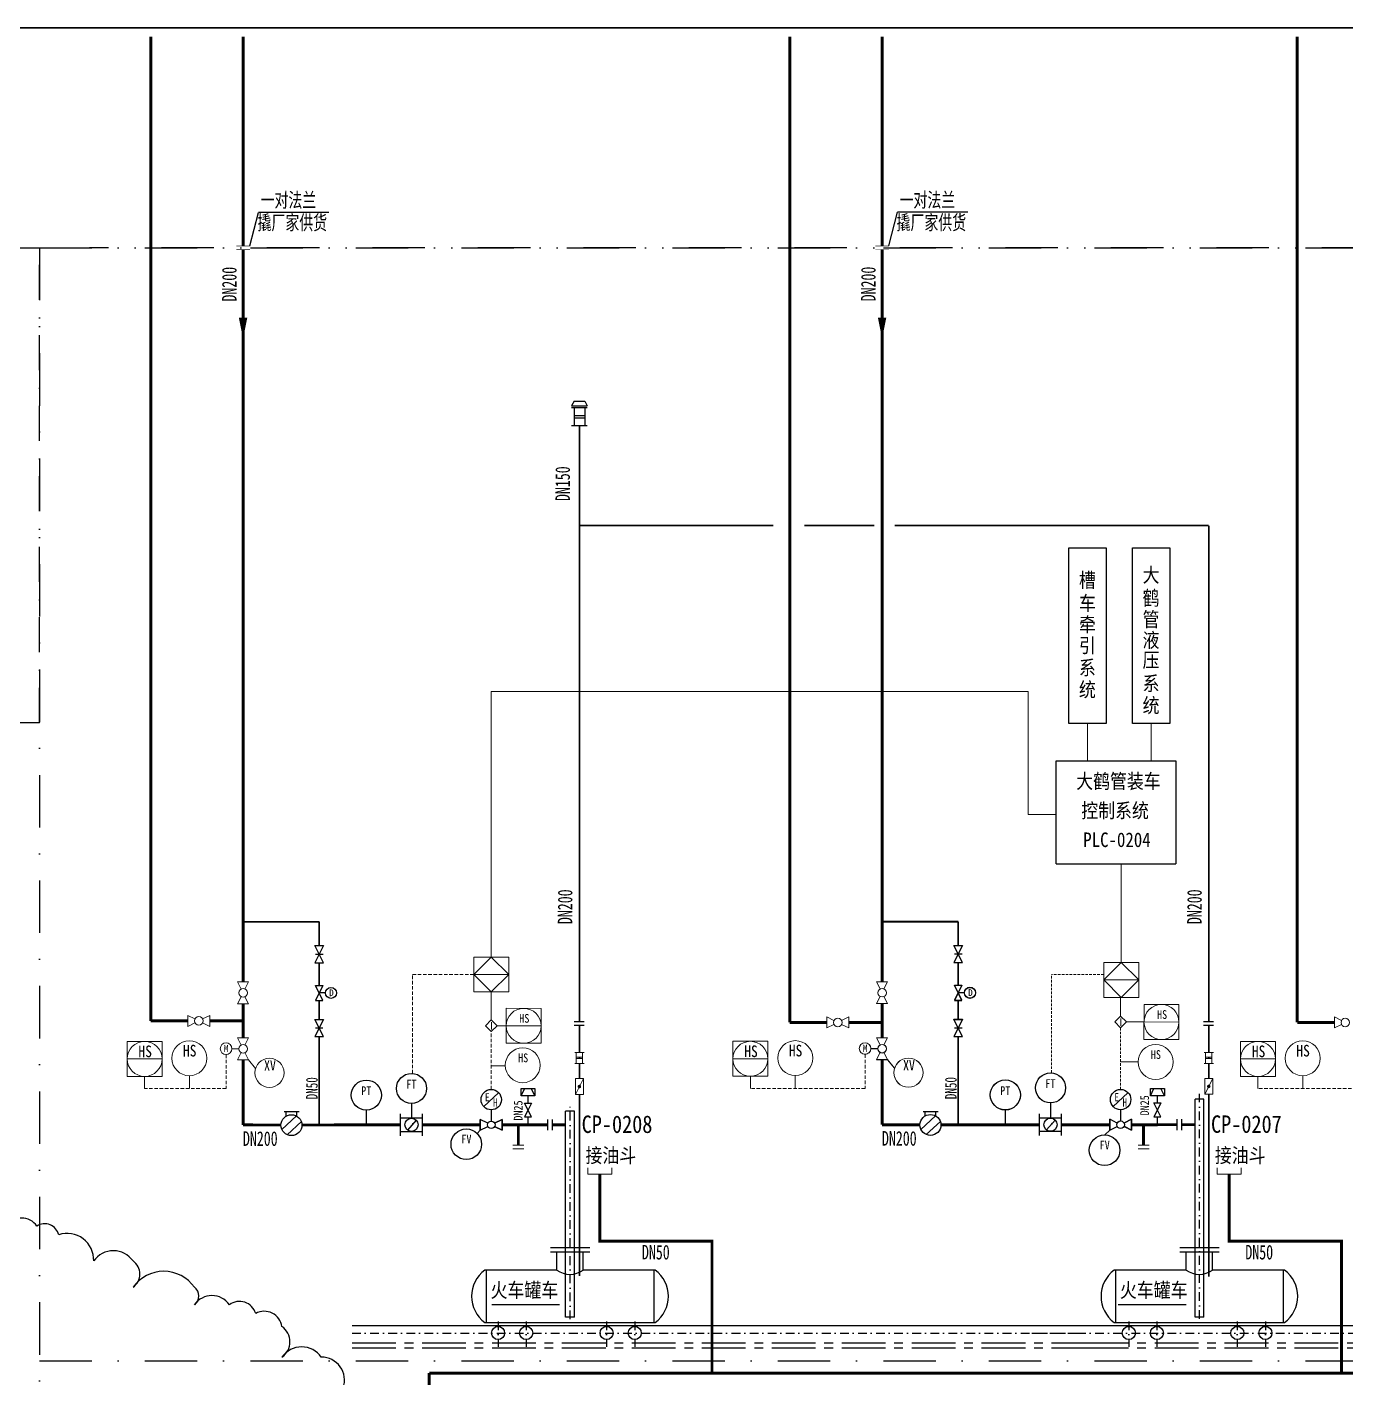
# Model space of a CAD drawing. Header units: millimetres. Extents: x 36820 to 41163, y -3485 to -2358.
# Drawn here: x 37674.6 to 37900.9, y -2998.3 to -2766.5 of the extents above; entities that cross this region are included whole.
import ezdxf
from ezdxf.enums import TextEntityAlignment as Align

# ---------------------------------------------------------------- set-up
doc = ezdxf.new("R2010")
doc.units = ezdxf.units.MM
doc.header["$LTSCALE"] = 6
for name, pattern in [('CENTER', [2, 1.25, -0.25, 0.25, -0.25]), ('CENTER2', [28.575, 19.05, -3.175, 3.175, -3.175]), ('DASHDOT', [1, 0.5, -0.25, 0, -0.25]), ('DASHDOT2', [0.5, 0.25, -0.125, 0, -0.125]), ('HIDDEN', [0.375, 0.25, -0.125])]:
    doc.linetypes.add(name, pattern=pattern)
for name, color, linetype in [('bc', 7, 'Continuous'), ('BDWG', 7, 'Continuous'), ('BZC', 7, 'Continuous'), ('DEVICE', 4, 'Continuous'), ('gd', 7, 'CENTER2'), ('SBC', 6, 'Continuous'), ('阀门', 4, 'Continuous')]:
    doc.layers.add(name, color=color, linetype=linetype)
doc.styles.add('HT', font='simplex.shx', dxfattribs={"width": 0.75})
doc.styles.add('HZ', font='', dxfattribs={"width": 0.8})
doc.styles.add('HZTXT', font='', dxfattribs={"width": 0.8})
doc.styles.add('ST', font='')
doc.styles.get("Standard").update_dxf_attribs({"font": ''})
doc.styles.get('HZ').set_extended_font_data('NSimSun')
doc.styles.get('HZTXT').set_extended_font_data('NSimSun')
doc.styles.get('ST').set_extended_font_data('SimSun')
doc.styles.get('Standard').set_extended_font_data('NSimSun')
doc.linetypes.add('FENCELINE1', pattern='A,6.35,-2.54,[133,ltypeshp.shx,S=2.54,R=0,X=-2.54,Y=0],-2.54,25.4', length=36.83)

# ---------------------------------------------------------------- blocks, each defined once
blk = doc.blocks.new('16')
at = {"color": 2}
for p, q in [((-3, -1.5), (3, 1.5)), ((-3, 1.5), (-3, -1.5)), ((0, 0), (-3, 1.5)), ((3, 1.5), (3, -1.5)), ((3, -1.5), (0, 0))]:
    blk.add_line(p, q, dxfattribs=at)

msp = doc.modelspace()

# ---------------------------------------------------------------- hatches: boundary and pattern name
at = {"lineweight": 13}
for points in [[(37769.328, -2943.392), (37769.448, -2943.392), (37769.448, -2943.632), (37769.328, -2943.632)], [(37877.305, -2943.377), (37877.425, -2943.377), (37877.425, -2943.617), (37877.305, -2943.617)]]:
    msp.add_hatch(color=256, dxfattribs=at).paths.add_polyline_path(points)

# ---------------------------------------------------------------- linework, layer by layer
at = {"color": 0}
for p, q in [((37712.855, -2804.131), (37714.316, -2798.359)), ((37726.374, -2798.359), (37714.316, -2798.359)), ((37822.485, -2804.116), (37823.946, -2798.344)), ((37836.005, -2798.344), (37823.946, -2798.344)), ((37752.391, -2954.05), (37752.391, -2955.925)), ((37752.391, -2955.925), (37752.391, -2954.05)), ((37752.391, -2954.05), (37752.391, -2955.925)), ((37753.687, -2954.697), (37752.391, -2954.05)), ((37754.845, -2954.697), (37756.141, -2954.05)), ((37754.919, -2954.661), (37756.141, -2954.05)), ((37756.141, -2954.05), (37754.919, -2954.661)), ((37756.141, -2954.05), (37756.141, -2955.925)), ((37756.141, -2955.925), (37756.141, -2954.05)), ((37756.141, -2954.05), (37756.141, -2955.925)), ((37860.368, -2954.035), (37860.368, -2955.91)), ((37860.368, -2955.91), (37860.368, -2954.035)), ((37860.368, -2954.035), (37860.368, -2955.91)), ((37861.664, -2954.683), (37860.368, -2954.035)), ((37752.391, -2955.925), (37753.687, -2955.277)), ((37756.141, -2955.925), (37754.845, -2955.277)), ((37756.141, -2955.925), (37754.919, -2955.314)), ((37754.919, -2955.314), (37756.141, -2955.925)), ((37860.368, -2955.91), (37861.664, -2955.262))]:
    msp.add_line(p, q, dxfattribs=at)
at = {"linetype": 'DASHDOT', "ltscale": 3}
for p, q in [((37676.739, -2804.444), (37990.497, -2804.444)), ((37676.739, -2804.444), (37676.739, -3047.995)), ((37996.28, -2804.444), (37685.363, -2804.444)), ((37676.739, -2995.483), (38540.176, -2995.483))]:
    msp.add_line(p, q, dxfattribs=at)
for p, q in [((37768.512, -2830.751), (37768.038, -2831.588)), ((37768.512, -2830.751), (37770.312, -2830.751)), ((37770.312, -2830.751), (37770.738, -2831.588)), ((37768.512, -2833.234), (37770.312, -2833.234)), ((37768.512, -2833.634), (37770.312, -2833.634)), ((37770.182, -2937.331), (37768.511, -2937.331)), ((37770.182, -2937.331), (37768.511, -2937.331)), ((37770.182, -2937.931), (37768.511, -2937.931)), ((37770.182, -2937.931), (37768.511, -2937.931)), ((37878.159, -2937.316), (37876.488, -2937.316)), ((37878.159, -2937.316), (37876.488, -2937.316)), ((37878.159, -2937.916), (37876.488, -2937.916)), ((37878.159, -2937.916), (37876.488, -2937.916)), ((37759.373, -2948.767), (37761.769, -2948.767)), ((37759.373, -2950.02), (37759.373, -2948.767)), ((37759.402, -2950.02), (37759.966, -2948.787)), ((37761.769, -2950.02), (37761.165, -2948.787)), ((37761.769, -2948.767), (37761.769, -2950.02)), ((37867.35, -2948.753), (37869.746, -2948.753)), ((37867.35, -2950.006), (37867.35, -2948.753)), ((37867.379, -2950.006), (37867.943, -2948.773)), ((37869.746, -2950.006), (37869.142, -2948.773)), ((37869.746, -2948.753), (37869.746, -2950.006)), ((37761.769, -2950.02), (37759.373, -2950.02)), ((37760.571, -2951.243), (37760.571, -2950.02)), ((37869.746, -2950.006), (37867.35, -2950.006)), ((37868.548, -2951.228), (37868.548, -2950.006)), ((37875.004, -2987.976), (37875.004, -2950.603)), ((37876.504, -2950.603), (37875.004, -2950.603)), ((37876.504, -2987.976), (37876.504, -2950.603)), ((37760.571, -2954.983), (37760.571, -2953.643)), ((37767.027, -2987.976), (37767.027, -2952.63)), ((37768.527, -2952.63), (37767.027, -2952.63)), ((37768.527, -2987.976), (37768.527, -2952.63)), ((37868.548, -2954.969), (37868.548, -2953.628)), ((37765.527, -2979.926), (37765.527, -2976.842)), ((37770.027, -2979.926), (37770.027, -2976.842)), ((37873.504, -2979.926), (37873.504, -2976.842)), ((37878.004, -2979.926), (37878.004, -2976.842)), ((37768.527, -2987.976), (37767.027, -2987.976)), ((37876.504, -2987.976), (37875.004, -2987.976))]:
    msp.add_line(p, q)
at = {"color": 7}
for p, q in [((37768.038, -2831.588), (37770.738, -2831.588)), ((37768.038, -2831.859), (37770.738, -2831.859)), ((37768.512, -2831.859), (37768.512, -2835.009)), ((37770.312, -2831.859), (37770.312, -2835.009)), ((37770.738, -2835.009), (37768.038, -2835.009)), ((37740.584, -2951.328), (37740.584, -2953.865)), ((37850.215, -2951.226), (37850.215, -2953.85)), ((37732.833, -2952.462), (37732.833, -2955)), ((37754.266, -2952.417), (37754.266, -2954.339)), ((37763.926, -2954.05), (37763.926, -2955.925)), ((37764.689, -2954.05), (37764.689, -2955.925)), ((37842.463, -2952.429), (37842.463, -2954.966)), ((37842.463, -2952.448), (37842.463, -2954.985)), ((37862.243, -2952.403), (37862.243, -2954.325)), ((37862.822, -2954.683), (37864.118, -2954.035)), ((37862.896, -2954.646), (37864.118, -2954.035)), ((37864.118, -2954.035), (37862.896, -2954.646)), ((37864.118, -2954.035), (37864.118, -2955.91)), ((37864.118, -2955.91), (37864.118, -2954.035)), ((37864.118, -2954.035), (37864.118, -2955.91)), ((37871.903, -2954.035), (37871.903, -2955.91)), ((37872.666, -2954.035), (37872.666, -2955.91)), ((37864.118, -2955.91), (37862.822, -2955.262)), ((37864.118, -2955.91), (37862.896, -2955.299)), ((37862.896, -2955.299), (37864.118, -2955.91))]:
    msp.add_line(p, q, dxfattribs=at)
at = {"lineweight": 13}
for p, q in [((37751.266, -2929.184), (37754.266, -2926.184)), ((37754.266, -2926.184), (37757.266, -2929.184)), ((37859.342, -2930.111), (37862.342, -2927.111)), ((37862.342, -2927.111), (37865.342, -2930.111)), ((37757.266, -2929.184), (37751.266, -2929.184)), ((37754.266, -2932.184), (37751.266, -2929.184)), ((37757.266, -2929.184), (37754.266, -2932.184)), ((37865.342, -2930.111), (37859.342, -2930.111)), ((37862.342, -2933.111), (37859.342, -2930.111)), ((37865.342, -2930.111), (37862.342, -2933.111)), ((37755.275, -2937.982), (37756.841, -2937.988)), ((37756.841, -2937.988), (37762.841, -2937.998)), ((37863.252, -2937.328), (37866.252, -2937.334)), ((37866.252, -2937.334), (37872.252, -2937.344)), ((37697.785, -2943.671), (37691.785, -2943.671)), ((37754.263, -2944.834), (37756.678, -2944.839)), ((37769.928, -2943.392), (37768.848, -2943.392)), ((37769.928, -2943.632), (37768.848, -2943.632)), ((37769.328, -2943.632), (37769.328, -2943.392)), ((37769.448, -2943.632), (37769.448, -2943.392)), ((37801.724, -2943.656), (37795.724, -2943.656)), ((37862.24, -2944.18), (37865.24, -2944.185)), ((37877.905, -2943.377), (37876.825, -2943.377)), ((37877.905, -2943.617), (37876.825, -2943.617)), ((37877.305, -2943.617), (37877.305, -2943.377)), ((37877.425, -2943.617), (37877.425, -2943.377)), ((37888.799, -2943.671), (37882.799, -2943.671)), ((37694.785, -2948.752), (37694.785, -2946.671)), ((37702.479, -2948.752), (37702.479, -2946.554)), ((37798.724, -2948.737), (37798.724, -2946.656)), ((37806.418, -2948.737), (37806.418, -2946.539)), ((37885.799, -2948.752), (37885.799, -2946.671)), ((37893.493, -2948.753), (37893.493, -2946.554))]:
    msp.add_line(p, q, dxfattribs=at)
at = {"color": 7, "lineweight": 13}
for p, q in [((37711.362, -2931.694), (37710.751, -2930.471)), ((37710.751, -2930.471), (37711.362, -2931.694)), ((37711.362, -2931.694), (37710.751, -2930.471)), ((37710.751, -2930.471), (37712.626, -2930.471)), ((37712.626, -2930.471), (37710.751, -2930.471)), ((37710.751, -2930.471), (37712.626, -2930.471)), ((37712.626, -2930.471), (37712.015, -2931.694)), ((37712.015, -2931.694), (37712.626, -2930.471)), ((37712.626, -2930.471), (37712.015, -2931.694)), ((37820.992, -2931.66), (37820.381, -2930.438)), ((37820.381, -2930.438), (37820.992, -2931.66)), ((37820.992, -2931.66), (37820.381, -2930.438)), ((37820.381, -2930.438), (37822.256, -2930.438)), ((37822.256, -2930.438), (37820.381, -2930.438)), ((37820.381, -2930.438), (37822.256, -2930.438)), ((37820.381, -2930.457), (37820.992, -2931.679)), ((37820.992, -2931.679), (37820.381, -2930.457)), ((37820.381, -2930.457), (37822.256, -2930.457)), ((37822.256, -2930.457), (37820.381, -2930.457)), ((37820.381, -2930.457), (37822.256, -2930.457)), ((37822.256, -2930.438), (37821.645, -2931.66)), ((37821.645, -2931.66), (37822.256, -2930.438)), ((37822.256, -2930.438), (37821.645, -2931.66)), ((37822.256, -2930.457), (37821.645, -2931.679)), ((37821.645, -2931.679), (37822.256, -2930.457)), ((37822.256, -2930.457), (37821.645, -2931.679)), ((37710.751, -2934.221), (37711.362, -2932.999)), ((37711.362, -2932.999), (37710.751, -2934.221)), ((37711.362, -2932.999), (37710.751, -2934.221)), ((37712.015, -2932.999), (37712.626, -2934.221)), ((37712.626, -2934.221), (37712.015, -2932.999)), ((37712.626, -2934.221), (37712.015, -2932.999)), ((37820.381, -2934.188), (37820.992, -2932.965)), ((37820.992, -2932.965), (37820.381, -2934.188)), ((37820.992, -2932.965), (37820.381, -2934.188)), ((37820.992, -2932.984), (37820.381, -2934.207)), ((37821.645, -2932.965), (37822.256, -2934.188)), ((37822.256, -2934.188), (37821.645, -2932.965)), ((37822.256, -2934.188), (37821.645, -2932.965)), ((37822.256, -2934.207), (37821.645, -2932.984)), ((37710.751, -2934.221), (37712.626, -2934.221)), ((37712.626, -2934.221), (37710.751, -2934.221)), ((37710.751, -2934.221), (37712.626, -2934.221)), ((37820.381, -2934.188), (37822.256, -2934.188)), ((37822.256, -2934.188), (37820.381, -2934.188)), ((37820.381, -2934.188), (37822.256, -2934.188)), ((37702.211, -2936.208), (37703.434, -2936.819)), ((37703.434, -2936.819), (37702.211, -2936.208)), ((37702.211, -2936.208), (37702.211, -2938.083)), ((37702.211, -2938.083), (37702.211, -2936.208)), ((37702.211, -2936.208), (37702.211, -2938.083)), ((37703.434, -2936.819), (37702.211, -2936.208)), ((37703.434, -2937.472), (37702.211, -2938.083)), ((37702.211, -2938.083), (37703.434, -2937.472)), ((37702.211, -2938.083), (37703.434, -2937.472)), ((37704.739, -2936.819), (37705.961, -2936.208)), ((37705.961, -2936.208), (37704.739, -2936.819)), ((37704.739, -2936.819), (37705.961, -2936.208)), ((37705.961, -2938.083), (37704.739, -2937.472)), ((37704.739, -2937.472), (37705.961, -2938.083)), ((37705.961, -2938.083), (37704.739, -2937.472)), ((37705.961, -2936.208), (37705.961, -2938.083)), ((37705.961, -2938.083), (37705.961, -2936.208)), ((37705.961, -2936.208), (37705.961, -2938.083)), ((37811.842, -2936.475), (37813.064, -2937.086)), ((37813.064, -2937.086), (37811.842, -2936.475)), ((37811.842, -2936.475), (37811.842, -2938.35)), ((37811.842, -2938.35), (37811.842, -2936.475)), ((37811.842, -2936.475), (37811.842, -2938.35)), ((37813.064, -2937.086), (37811.842, -2936.475)), ((37813.064, -2937.739), (37811.842, -2938.35)), ((37811.842, -2938.35), (37813.064, -2937.739)), ((37811.842, -2938.35), (37813.064, -2937.739)), ((37814.369, -2937.086), (37815.592, -2936.475)), ((37815.592, -2936.475), (37814.369, -2937.086)), ((37814.369, -2937.086), (37815.592, -2936.475)), ((37815.592, -2938.35), (37814.369, -2937.739)), ((37814.369, -2937.739), (37815.592, -2938.35)), ((37815.592, -2938.35), (37814.369, -2937.739)), ((37815.592, -2936.475), (37815.592, -2938.35)), ((37815.592, -2938.35), (37815.592, -2936.475)), ((37815.592, -2936.475), (37815.592, -2938.35)), ((37898.917, -2936.475), (37900.139, -2937.086)), ((37900.139, -2937.086), (37898.917, -2936.475)), ((37898.917, -2936.475), (37898.917, -2938.35)), ((37898.917, -2938.35), (37898.917, -2936.475)), ((37898.917, -2936.475), (37898.917, -2938.35)), ((37900.139, -2937.086), (37898.917, -2936.475)), ((37900.139, -2937.739), (37898.917, -2938.35)), ((37898.917, -2938.35), (37900.139, -2937.739)), ((37898.917, -2938.35), (37900.139, -2937.739)), ((37711.362, -2941.292), (37710.751, -2940.07)), ((37710.751, -2940.07), (37711.362, -2941.292)), ((37711.362, -2941.292), (37710.751, -2940.07)), ((37710.751, -2940.07), (37712.626, -2940.07)), ((37712.626, -2940.07), (37710.751, -2940.07)), ((37710.751, -2940.07), (37712.626, -2940.07)), ((37712.626, -2940.07), (37712.015, -2941.292)), ((37712.015, -2941.292), (37712.626, -2940.07)), ((37712.626, -2940.07), (37712.015, -2941.292)), ((37820.992, -2941.259), (37820.381, -2940.037)), ((37820.381, -2940.037), (37820.992, -2941.259)), ((37820.992, -2941.259), (37820.381, -2940.037)), ((37820.381, -2940.037), (37822.256, -2940.037)), ((37822.256, -2940.037), (37820.381, -2940.037)), ((37820.381, -2940.037), (37822.256, -2940.037)), ((37820.992, -2941.278), (37820.381, -2940.055)), ((37820.381, -2940.055), (37820.992, -2941.278)), ((37820.992, -2941.278), (37820.381, -2940.055)), ((37820.381, -2940.055), (37822.256, -2940.055)), ((37822.256, -2940.055), (37820.381, -2940.055)), ((37820.381, -2940.055), (37822.256, -2940.055)), ((37822.256, -2940.037), (37821.645, -2941.259)), ((37821.645, -2941.259), (37822.256, -2940.037)), ((37822.256, -2940.037), (37821.645, -2941.259)), ((37822.256, -2940.055), (37821.645, -2941.278)), ((37821.645, -2941.278), (37822.256, -2940.055)), ((37822.256, -2940.055), (37821.645, -2941.278)), ((37709.825, -2941.945), (37710.956, -2941.945)), ((37710.751, -2943.82), (37711.362, -2942.598)), ((37711.362, -2942.598), (37710.751, -2943.82)), ((37711.362, -2942.598), (37710.751, -2943.82)), ((37712.015, -2942.598), (37712.626, -2943.82)), ((37712.626, -2943.82), (37712.015, -2942.598)), ((37712.626, -2943.82), (37712.015, -2942.598)), ((37768.578, -2942.567), (37770.198, -2942.567)), ((37768.848, -2942.567), (37768.848, -2944.457)), ((37769.928, -2942.567), (37769.928, -2944.457)), ((37819.455, -2941.912), (37820.586, -2941.912)), ((37819.455, -2941.93), (37820.586, -2941.93)), ((37820.381, -2943.787), (37820.992, -2942.564)), ((37820.992, -2942.564), (37820.381, -2943.787)), ((37820.992, -2942.564), (37820.381, -2943.787)), ((37820.381, -2943.805), (37820.992, -2942.583)), ((37820.992, -2942.583), (37820.381, -2943.805)), ((37820.992, -2942.583), (37820.381, -2943.805)), ((37821.645, -2942.564), (37822.256, -2943.787)), ((37822.256, -2943.787), (37821.645, -2942.564)), ((37822.256, -2943.787), (37821.645, -2942.564)), ((37821.645, -2942.583), (37822.256, -2943.805)), ((37822.256, -2943.805), (37821.645, -2942.583)), ((37822.256, -2943.805), (37821.645, -2942.583)), ((37876.555, -2942.552), (37878.175, -2942.552)), ((37876.825, -2942.552), (37876.825, -2944.442)), ((37877.905, -2942.552), (37877.905, -2944.442)), ((37710.751, -2943.82), (37712.626, -2943.82)), ((37712.626, -2943.82), (37710.751, -2943.82)), ((37710.751, -2943.82), (37712.626, -2943.82)), ((37770.198, -2944.457), (37768.578, -2944.457)), ((37820.381, -2943.787), (37822.256, -2943.787)), ((37822.256, -2943.787), (37820.381, -2943.787)), ((37820.381, -2943.787), (37822.256, -2943.787)), ((37820.381, -2943.805), (37822.256, -2943.805)), ((37822.256, -2943.805), (37820.381, -2943.805)), ((37820.381, -2943.805), (37822.256, -2943.805)), ((37878.175, -2944.442), (37876.555, -2944.442)), ((37757.981, -2958.457), (37759.856, -2958.457)), ((37759.856, -2958.457), (37757.981, -2958.457)), ((37757.981, -2958.457), (37759.856, -2958.457)), ((37757.981, -2959.11), (37759.856, -2959.11)), ((37759.856, -2959.11), (37757.981, -2959.11)), ((37757.981, -2959.11), (37759.856, -2959.11)), ((37865.237, -2958.457), (37867.112, -2958.457)), ((37867.112, -2958.457), (37865.237, -2958.457)), ((37865.237, -2958.457), (37867.112, -2958.457)), ((37865.237, -2959.11), (37867.112, -2959.11)), ((37867.112, -2959.11), (37865.237, -2959.11)), ((37865.237, -2959.11), (37867.112, -2959.11))]:
    msp.add_line(p, q, dxfattribs=at)
at = {"lineweight": -3}
for p, q in [((37725.383, -2933.641), (37724.089, -2931.052)), ((37725.383, -2931.052), (37724.089, -2933.641)), ((37724.089, -2931.052), (37725.383, -2931.052)), ((37835.013, -2933.607), (37833.719, -2931.018)), ((37835.013, -2931.018), (37833.719, -2933.607)), ((37833.719, -2931.018), (37835.013, -2931.018)), ((37835.013, -2933.626), (37833.719, -2931.037)), ((37835.013, -2931.037), (37833.719, -2933.626)), ((37833.719, -2931.037), (37835.013, -2931.037)), ((37724.089, -2933.641), (37725.383, -2933.641)), ((37725.821, -2932.346), (37724.736, -2932.346)), ((37833.719, -2933.607), (37835.013, -2933.607)), ((37833.719, -2933.626), (37835.013, -2933.626)), ((37835.451, -2932.313), (37834.366, -2932.313)), ((37835.451, -2932.332), (37834.366, -2932.332))]:
    msp.add_line(p, q, dxfattribs=at)
at = {"linetype": 'HIDDEN', "lineweight": 13, "ltscale": 0.4}
for p, q in [((37740.735, -2946.177), (37740.735, -2929.184)), ((37751.266, -2929.184), (37740.735, -2929.184)), ((37754.266, -2948.914), (37754.266, -2938.974)), ((37708.767, -2942.92), (37708.767, -2948.752)), ((37818.397, -2942.905), (37818.397, -2948.737)), ((37708.767, -2948.752), (37694.785, -2948.752)), ((37818.397, -2948.737), (37798.724, -2948.737)), ((37905.473, -2948.752), (37885.799, -2948.752))]:
    msp.add_line(p, q, dxfattribs=at)
at = {"linetype": 'HIDDEN', "lineweight": 13, "ltscale": 0.3}
for p, q in [((37850.365, -2946.076), (37850.365, -2929.194)), ((37859.342, -2929.194), (37850.365, -2929.194)), ((37862.243, -2948.9), (37862.243, -2938.32))]:
    msp.add_line(p, q, dxfattribs=at)
at = {"color": 7, "lineweight": -3}
for p, q in [((37753.005, -2951.847), (37755.527, -2949.484)), ((37860.982, -2951.833), (37863.504, -2949.47))]:
    msp.add_line(p, q, dxfattribs=at)
at = {"linetype": 'DASHDOT2'}
for p, q in [((37875.754, -2988.303), (37875.754, -2949.692)), ((37767.777, -2988.357), (37767.777, -2951.718)), ((37755.438, -2988.755), (37755.438, -2993.115)), ((37760.26, -2988.755), (37760.26, -2993.115)), ((37774.057, -2988.755), (37774.057, -2993.115)), ((37778.879, -2988.755), (37778.879, -2993.115)), ((37863.644, -2988.755), (37863.644, -2993.115)), ((37868.466, -2988.755), (37868.466, -2993.115)), ((37882.263, -2988.755), (37882.263, -2993.115)), ((37887.085, -2988.755), (37887.085, -2993.115)), ((37730.401, -2990.724), (37854.785, -2990.724)), ((37847.002, -2990.724), (37856.149, -2990.724)), ((37854.785, -2990.724), (37977.799, -2990.725))]:
    msp.add_line(p, q, dxfattribs=at)
at = {"color": 6}
for p, q in [((37720.859, -2953.472), (37718.359, -2955.809)), ((37718.726, -2952.721), (37721.29, -2952.721)), ((37719.062, -2953.504), (37719.062, -2952.721)), ((37721.685, -2954.445), (37719.274, -2956.698)), ((37720.916, -2953.504), (37720.916, -2952.721)), ((37830.49, -2953.438), (37827.989, -2955.775)), ((37828.356, -2952.687), (37830.92, -2952.687)), ((37828.692, -2953.471), (37828.692, -2952.687)), ((37831.315, -2954.411), (37828.904, -2956.664)), ((37830.546, -2953.471), (37830.546, -2952.687))]:
    msp.add_line(p, q, dxfattribs=at)
at = {"color": 5, "lineweight": 13, "ltscale": 2}
for p, q in [((37770.852, -2962.358), (37770.852, -2963.483)), ((37770.852, -2963.483), (37774.939, -2963.483)), ((37772.895, -2963.483), (37772.895, -2974.97)), ((37774.939, -2963.483), (37774.939, -2962.358)), ((37878.829, -2962.358), (37878.829, -2963.483)), ((37878.829, -2963.483), (37882.916, -2963.483)), ((37880.872, -2963.483), (37880.872, -2974.97)), ((37882.916, -2963.483), (37882.916, -2962.358))]:
    msp.add_line(p, q, dxfattribs=at)
at = {"color": 5, "lineweight": 13, "ltscale": 3}
for p, q in [((37772.895, -2974.97), (37792.314, -2974.97)), ((37880.872, -2974.97), (37895.833, -2974.97))]:
    msp.add_line(p, q, dxfattribs=at)
at = {"color": 200, "lineweight": 13, "const_width": 0.3}
for points in [[(37658.582, -2766.694), (38391.323, -2766.694)], [(37769.388, -2849.497), (37769.388, -2835.009)], [(37769.388, -2937.331), (37769.388, -2849.497)], [(37769.388, -2937.331), (37769.388, -2849.497)], [(37769.388, -2852.12), (37802.653, -2852.12)], [(37807.986, -2852.12), (37819.988, -2852.12)], [(37823.451, -2852.12), (37877.365, -2852.12)], [(37877.365, -2937.316), (37877.365, -2852.12)], [(37769.388, -2942.567), (37769.388, -2937.931)], [(37877.365, -2942.552), (37877.365, -2937.916)], [(37769.388, -2944.459), (37769.388, -2947.06)], [(37877.365, -2944.445), (37877.365, -2947.045)], [(37769.388, -2980.958), (37769.388, -2949.764)], [(37877.365, -2981.042), (37877.365, -2949.75)]]:
    msp.add_lwpolyline(points, dxfattribs=at)
at = {"linetype": 'DASHDOT', "ltscale": 3}
msp.add_lwpolyline([(37676.739, -2885.961), (37579.338, -2885.961), (37579.338, -2804.444), (37676.739, -2804.444)], close=True, dxfattribs=at)
at = {"color": 0, "const_width": 0.1}
for points in [[(37712.855, -2804.131), (37710.522, -2804.131)], [(37712.855, -2804.758), (37710.522, -2804.758)], [(37822.485, -2804.116), (37820.153, -2804.116)], [(37822.485, -2804.116), (37820.153, -2804.116)], [(37822.485, -2804.743), (37820.153, -2804.743)], [(37822.485, -2804.743), (37820.153, -2804.743)]]:
    msp.add_lwpolyline(points, dxfattribs=at)
for points in [[(37711.689, -2820.059, 0, 1.44, 0), (37711.689, -2816.459, 1.44, 1.44, 0)], [(37821.319, -2820.026, 0, 1.44, 0), (37821.319, -2816.426, 1.44, 1.44, 0)], [(37821.319, -2820.044, 0, 1.44, 0), (37821.319, -2816.444, 1.44, 1.44, 0)]]:
    msp.add_lwpolyline(points, format="xyseb")
at = {"lineweight": 13}
for points in [[(37751.266, -2932.184), (37757.266, -2932.184), (37757.266, -2926.184), (37751.266, -2926.184)], [(37859.342, -2933.111), (37865.342, -2933.111), (37865.342, -2927.111), (37859.342, -2927.111)], [(37756.836, -2940.988), (37762.836, -2940.998), (37762.846, -2934.998), (37756.846, -2934.988)], [(37866.246, -2940.334), (37872.246, -2940.344), (37872.257, -2934.344), (37866.257, -2934.334)], [(37753.273, -2937.981), (37754.273, -2936.981), (37755.273, -2937.981), (37754.273, -2938.981)], [(37861.25, -2937.327), (37862.25, -2936.327), (37863.25, -2937.327), (37862.25, -2938.327)], [(37697.785, -2946.671), (37697.785, -2940.671), (37691.785, -2940.671), (37691.785, -2946.671)], [(37801.724, -2946.656), (37801.724, -2940.656), (37795.724, -2940.656), (37795.724, -2946.656)], [(37888.799, -2946.671), (37888.799, -2940.671), (37882.799, -2940.671), (37882.799, -2946.671)]]:
    msp.add_lwpolyline(points, close=True, dxfattribs=at)
at = {"lineweight": 13, "const_width": 0.3}
for points in [[(37769.538, -2948.412, 1), (37769.238, -2948.412, 1)], [(37877.515, -2948.398, 1), (37877.215, -2948.398, 1)]]:
    msp.add_lwpolyline(points, format="xyb", close=True, dxfattribs=at)
at = {"color": 150, "const_width": 0.5}
for points in [[(37758.918, -2954.985), (37758.918, -2958.457)], [(37866.174, -2954.985), (37866.174, -2958.457)]]:
    msp.add_lwpolyline(points, dxfattribs=at)
at = {"color": 7, "const_width": 0.25}
for points in [[(37766.001, -2985.844), (37754.314, -2985.844)], [(37873.494, -2985.844), (37861.806, -2985.844)]]:
    msp.add_lwpolyline(points, dxfattribs=at)
at = {"lineweight": -3}
for centre in [(37726.766, -2932.346), (37836.396, -2932.313), (37836.396, -2932.332)]:
    msp.add_circle(centre, 0.944, dxfattribs=at)
at = {"lineweight": 13}
for centre, radius in [((37711.689, -2932.346), 0.73), ((37821.319, -2932.313), 0.73), ((37759.841, -2937.993), 3), ((37869.252, -2937.339), 3), ((37704.086, -2937.146), 0.73), ((37813.717, -2937.413), 0.73), ((37900.792, -2937.413), 0.73), ((37694.785, -2943.671), 3), ((37702.479, -2943.554), 3), ((37798.724, -2943.656), 3), ((37806.418, -2943.539), 3), ((37885.799, -2943.671), 3), ((37893.493, -2943.554), 3), ((37708.767, -2941.92), 1), ((37711.689, -2941.945), 0.73), ((37759.677, -2944.757), 3), ((37818.397, -2941.886), 1), ((37818.397, -2941.905), 1), ((37821.319, -2941.912), 0.73), ((37821.319, -2941.93), 0.73), ((37868.24, -2944.191), 3), ((37716.213, -2946.059), 2.5), ((37825.843, -2946.026), 2.5), ((37825.843, -2946.045), 2.5)]:
    msp.add_circle(centre, radius, dxfattribs=at)
for centre, radius in [((37732.833, -2949.885), 2.577), ((37740.584, -2948.75), 2.577), ((37842.463, -2949.851), 2.577), ((37842.463, -2949.87), 2.577), ((37850.215, -2948.649), 2.577), ((37749.986, -2958.325), 2.625), ((37859.497, -2959.352), 2.625), ((37755.438, -2990.724), 1.125), ((37760.26, -2990.724), 1.125), ((37774.057, -2990.724), 1.125), ((37778.879, -2990.724), 1.125), ((37863.644, -2990.724), 1.125), ((37868.466, -2990.724), 1.125), ((37882.263, -2990.724), 1.125), ((37887.085, -2990.724), 1.125)]:
    msp.add_circle(centre, radius)
at = {"color": 7, "lineweight": -3}
for centre in [(37754.266, -2950.666), (37862.243, -2950.651)]:
    msp.add_circle(centre, 1.752, dxfattribs=at)
at = {"color": 6}
for centre in [(37719.989, -2955.047), (37829.619, -2955.013)]:
    msp.add_circle(centre, 1.799, dxfattribs=at)
for centre in [(37767.777, -2976.831), (37875.754, -2976.831)]:
    msp.add_arc(centre, 3.826, 233.9844, 306.0156)
at = {"layer": 'bc', "linetype": 'Continuous', "lineweight": 13, "ltscale": 0.13}
for p, q in [((37856.545, -2886.119), (37856.545, -2892.494)), ((37867.468, -2886.119), (37867.468, -2892.494))]:
    msp.add_line(p, q, dxfattribs=at)
at = {"layer": 'bc', "color": 0, "linetype": 'Continuous', "lineweight": 13, "ltscale": 0.13}
for p, q in [((37712.626, -2943.82), (37713.832, -2945.299)), ((37822.256, -2943.787), (37823.462, -2945.265)), ((37822.256, -2943.805), (37823.462, -2945.284))]:
    msp.add_line(p, q, dxfattribs=at)
at = {"layer": 'bc', "color": 0, "linetype": 'Continuous', "ltscale": 0.13}
for p, q in [((37752.391, -2955.925), (37751.844, -2956.47)), ((37860.368, -2955.91), (37859.549, -2956.727))]:
    msp.add_line(p, q, dxfattribs=at)
at = {"layer": 'bc', "color": 2, "linetype": 'Continuous', "ltscale": 0.13}
msp.add_lwpolyline([(37728.866, -3000.122, 0.5205671), (37725.112, -2994.87, 0.5205671), (37718.354, -2994.87, 0.5205671), (37718.354, -2989.617, 0.5205671), (37713.849, -2987.366, 0.5205671), (37709.343, -2985.866, 0.5205671), (37703.336, -2985.866, 0.5205671), (37703.336, -2982.864, 0.5205671), (37692.824, -2982.864, 0.5205671), (37692.824, -2978.362, 0.5205671), (37686.066, -2978.362, 0.5205671), (37680.059, -2973.861, 0.5205671), (37676.304, -2972.36, 0.5205671), (37671.048, -2972.36, 0.5205671)], format="xyb", dxfattribs=at)
at = {"layer": 'bc', "color": 0, "linetype": 'Continuous', "ltscale": 0.13}
for centre in [(37754.266, -2954.987), (37862.243, -2954.973)]:
    msp.add_circle(centre, 0.648, dxfattribs=at)
at = {"layer": 'BDWG', "color": 7}
for p, q in [((37771.152, -2976.092), (37764.402, -2976.092)), ((37771.152, -2976.842), (37764.402, -2976.842)), ((37879.129, -2976.092), (37872.379, -2976.092)), ((37879.129, -2976.842), (37872.379, -2976.842)), ((37765.527, -2979.926), (37753.152, -2979.926)), ((37753.377, -2979.926), (37753.377, -2988.926)), ((37782.402, -2979.926), (37770.027, -2979.926)), ((37782.177, -2979.926), (37782.177, -2988.926)), ((37873.504, -2979.926), (37861.129, -2979.926)), ((37861.354, -2979.926), (37861.354, -2988.926)), ((37890.379, -2979.926), (37878.004, -2979.926)), ((37890.154, -2979.926), (37890.154, -2988.926)), ((37753.152, -2988.926), (37782.402, -2988.926)), ((37861.129, -2988.926), (37890.379, -2988.926)), ((37730.401, -2989.439), (37856.091, -2989.439)), ((37856.091, -2989.439), (38086.411, -2989.439))]:
    msp.add_line(p, q, dxfattribs=at)
at = {"layer": 'BDWG', "color": 7, "linetype": 'CENTER'}
for p, q in [((37730.401, -2992.415), (37856.091, -2992.415)), ((37730.401, -2993.259), (37856.091, -2993.259)), ((37856.091, -2992.415), (38086.411, -2992.415)), ((37856.091, -2993.259), (38086.411, -2993.259))]:
    msp.add_line(p, q, dxfattribs=at)
at = {"layer": 'BDWG', "color": 7}
for points in [[(37753.152, -2979.926, 0.5), (37753.152, -2988.926, 0.5)], [(37861.129, -2979.926, 0.5), (37861.129, -2988.926, 0.5)]]:
    msp.add_lwpolyline(points, format="xyb", dxfattribs=at)
for centre in [(37779.027, -2984.426), (37887.004, -2984.426)]:
    msp.add_arc(centre, 5.625, 306.86996, 53.13004, dxfattribs=at)
at = {"layer": 'BZC', "linetype": 'DASHDOT', "ltscale": 2}
msp.add_line((37676.739, -2885.961), (37676.739, -2804.444), dxfattribs=at)
at = {"layer": 'BZC', "linetype": 'FENCELINE1', "lineweight": 13, "ltscale": 0.02}
for p, q in [((37754.259, -2926.184), (37754.259, -2880.631)), ((37846.401, -2880.631), (37754.259, -2880.631)), ((37846.401, -2880.631), (37846.401, -2901.722)), ((37846.401, -2901.722), (37851.204, -2901.722)), ((37862.335, -2927.111), (37862.335, -2910.209))]:
    msp.add_line(p, q, dxfattribs=at)
at = {"layer": 'BZC', "linetype": 'FENCELINE1', "lineweight": 13, "ltscale": 0.01}
for p, q in [((37754.266, -2936.988), (37754.266, -2932.184)), ((37862.243, -2936.333), (37862.243, -2933.111))]:
    msp.add_line(p, q, dxfattribs=at)
at = {"layer": 'BZC', "linetype": 'HIDDEN', "lineweight": 13}
for p, q in [((37709.767, -2941.945), (37710.956, -2941.945)), ((37819.397, -2941.912), (37820.586, -2941.912)), ((37819.397, -2941.93), (37820.586, -2941.93))]:
    msp.add_line(p, q, dxfattribs=at)
at = {"layer": 'BZC', "color": 0, "lineweight": 13}
for p, q in [((37770.064, -2947.06), (37768.712, -2949.764)), ((37768.712, -2947.06), (37770.064, -2947.06)), ((37768.712, -2947.06), (37768.712, -2949.764)), ((37770.064, -2947.06), (37770.064, -2949.764)), ((37878.041, -2947.045), (37876.689, -2949.75)), ((37876.689, -2947.045), (37878.041, -2947.045)), ((37876.689, -2947.045), (37876.689, -2949.75)), ((37878.041, -2947.045), (37878.041, -2949.75)), ((37768.712, -2949.764), (37770.064, -2949.764)), ((37876.689, -2949.75), (37878.041, -2949.75))]:
    msp.add_line(p, q, dxfattribs=at)
at = {"layer": 'BZC', "color": 7}
for p, q in [((37738.709, -2956.863), (37738.709, -2953.113)), ((37742.459, -2953.863), (37738.709, -2953.863)), ((37741.369, -2954.182), (37739.908, -2955.887)), ((37742.459, -2956.863), (37742.459, -2953.113)), ((37848.34, -2956.849), (37848.34, -2953.099)), ((37852.09, -2953.849), (37848.34, -2953.849)), ((37850.999, -2954.168), (37849.539, -2955.873)), ((37852.09, -2956.849), (37852.09, -2953.099)), ((37738.709, -2956.113), (37742.459, -2956.113)), ((37848.34, -2956.099), (37852.09, -2956.099))]:
    msp.add_line(p, q, dxfattribs=at)
at = {"layer": 'BZC', "linetype": 'HIDDEN'}
for p, q in [((37754.266, -2952.417), (37754.266, -2954.254)), ((37862.243, -2952.403), (37862.243, -2954.24))]:
    msp.add_line(p, q, dxfattribs=at)
at = {"layer": 'BZC', "color": 5, "const_width": 0.5}
for points in [[(37695.843, -2937.146), (37695.842, -2768.194)], [(37711.689, -2768.194), (37711.689, -2804.131)], [(37805.473, -2937.413), (37805.472, -2768.194)], [(37821.319, -2768.194), (37821.319, -2804.116)], [(37892.549, -2937.413), (37892.547, -2768.194)], [(37711.689, -2804.758), (37711.689, -2930.471)], [(37821.319, -2804.743), (37821.319, -2930.438)], [(37711.689, -2934.221), (37711.689, -2940.07)], [(37821.319, -2934.188), (37821.319, -2940.037)], [(37702.211, -2937.146), (37695.843, -2937.146)], [(37711.689, -2937.146), (37705.961, -2937.146)], [(37811.842, -2937.413), (37805.473, -2937.413)], [(37821.319, -2937.413), (37815.592, -2937.413)], [(37898.917, -2937.413), (37892.549, -2937.413)], [(37711.689, -2943.82), (37711.689, -2954.994)], [(37821.319, -2943.787), (37821.319, -2954.96)], [(37711.689, -2955.007), (37718.19, -2955.022)], [(37721.788, -2955.022), (37738.709, -2954.988)], [(37742.459, -2954.992), (37752.391, -2954.988)], [(37756.141, -2954.986), (37763.926, -2954.981)], [(37764.689, -2954.981), (37767.027, -2954.979)], [(37821.319, -2954.973), (37827.82, -2954.989)], [(37831.418, -2955.007), (37848.34, -2954.974)]]:
    msp.add_lwpolyline(points, dxfattribs=at)
at = {"layer": 'BZC', "color": 7}
for points in [[(37741.369, -2954.182, 0, 0.3, 0), (37740.765, -2954.888, 0.3, 0.3, 0)], [(37850.999, -2954.168, 0, 0.3, 0), (37850.395, -2954.873, 0.3, 0.3, 0)]]:
    msp.add_lwpolyline(points, format="xyseb", dxfattribs=at)
at = {"layer": 'BZC', "color": 30, "const_width": 0.5}
for points in [[(37852.09, -2954.974), (37860.368, -2954.973)], [(37864.118, -2954.971), (37871.903, -2954.967)], [(37872.666, -2954.966), (37875.004, -2954.965)]]:
    msp.add_lwpolyline(points, dxfattribs=at)
at = {"layer": 'BZC', "const_width": 0.5}
for points in [[(37792.143, -2997.614), (37792.143, -2974.97), (37772.895, -2974.97), (37772.895, -2963.484)], [(37900.12, -2997.614), (37900.12, -2974.97), (37880.872, -2974.97), (37880.872, -2963.484)], [(38523.401, -2997.614), (37743.63, -2997.614)], [(37743.63, -3014.391), (37743.63, -2997.614)]]:
    msp.add_lwpolyline(points, dxfattribs=at)
at = {"layer": 'BZC', "color": 7}
for centre in [(37740.584, -2954.981), (37850.215, -2954.967)]:
    msp.add_circle(centre, 1.125, dxfattribs=at)
at = {"layer": 'gd', "color": 4, "linetype": 'Continuous'}
for p, q in [((37853.33, -2855.937), (37859.76, -2855.937)), ((37853.33, -2886.119), (37853.33, -2855.937)), ((37859.76, -2855.937), (37859.76, -2886.119)), ((37864.253, -2855.937), (37870.683, -2855.937)), ((37864.253, -2886.119), (37864.253, -2855.937)), ((37870.683, -2855.937), (37870.683, -2886.119)), ((37859.76, -2886.119), (37853.33, -2886.119)), ((37870.683, -2886.119), (37864.253, -2886.119)), ((37851.204, -2892.527), (37871.707, -2892.494)), ((37851.204, -2910.209), (37851.204, -2892.527)), ((37871.707, -2892.494), (37871.707, -2910.209)), ((37851.204, -2910.209), (37871.707, -2910.209))]:
    msp.add_line(p, q, dxfattribs=at)
at = {"layer": 'SBC', "color": 230, "ltscale": 2}
for p, q in [((37725.484, -2924.229), (37724.02, -2927.156)), ((37725.484, -2927.156), (37724.02, -2924.229)), ((37724.02, -2924.229), (37725.484, -2924.229)), ((37835.114, -2924.195), (37833.651, -2927.122)), ((37835.114, -2927.122), (37833.651, -2924.195)), ((37833.651, -2924.195), (37835.114, -2924.195)), ((37835.114, -2924.214), (37833.651, -2927.141)), ((37835.114, -2927.141), (37833.651, -2924.214)), ((37833.651, -2924.214), (37835.114, -2924.214)), ((37725.415, -2925.725), (37724.104, -2925.725)), ((37835.046, -2925.691), (37833.734, -2925.691)), ((37835.046, -2925.71), (37833.734, -2925.71)), ((37725.468, -2936.914), (37724.004, -2939.841)), ((37725.468, -2939.841), (37724.004, -2936.914)), ((37724.004, -2936.914), (37725.468, -2936.914)), ((37835.098, -2936.88), (37833.634, -2939.807)), ((37835.098, -2939.807), (37833.634, -2936.88)), ((37833.634, -2936.88), (37835.098, -2936.88)), ((37835.098, -2936.899), (37833.634, -2939.826)), ((37835.098, -2939.826), (37833.634, -2936.899)), ((37833.634, -2936.899), (37835.098, -2936.899)), ((37725.399, -2938.41), (37724.088, -2938.41)), ((37835.029, -2938.376), (37833.718, -2938.376)), ((37835.029, -2938.395), (37833.718, -2938.395))]:
    msp.add_line(p, q, dxfattribs=at)
at = {"layer": 'SBC', "color": 230}
for p, q in [((37724.02, -2927.156), (37725.484, -2927.156)), ((37833.651, -2927.122), (37835.114, -2927.122)), ((37833.651, -2927.141), (37835.114, -2927.141)), ((37724.004, -2939.841), (37725.468, -2939.841)), ((37833.634, -2939.807), (37835.098, -2939.807)), ((37833.634, -2939.826), (37835.098, -2939.826))]:
    msp.add_line(p, q, dxfattribs=at)
at = {"layer": 'SBC', "color": 230, "ltscale": 2, "const_width": 0.3}
for points in [[(37724.752, -2920.129), (37711.689, -2920.129)], [(37724.752, -2920.129), (37724.752, -2924.229)], [(37834.382, -2920.095), (37821.319, -2920.095)], [(37834.382, -2920.114), (37821.319, -2920.114)], [(37834.382, -2920.095), (37834.382, -2924.195)], [(37834.382, -2920.114), (37834.382, -2924.214)], [(37724.736, -2927.156), (37724.736, -2931.052)], [(37834.366, -2927.122), (37834.366, -2931.018)], [(37834.366, -2927.141), (37834.366, -2931.037)], [(37724.736, -2933.641), (37724.736, -2936.914)], [(37834.366, -2933.607), (37834.366, -2936.88)], [(37834.366, -2933.626), (37834.366, -2936.899)], [(37724.736, -2939.841), (37724.736, -2955.021)], [(37834.366, -2939.807), (37834.366, -2954.987)], [(37834.366, -2939.826), (37834.366, -2955.006)]]:
    msp.add_lwpolyline(points, dxfattribs=at)

# ---------------------------------------------------------------- block references
at = {"layer": '阀门', "xscale": 0.4000000000000909, "yscale": 0.4000000000000909, "zscale": 0.4, "rotation": 90}
for p in [(37760.571, -2952.443), (37868.548, -2952.428)]:
    msp.add_blockref('16', p, dxfattribs=at)

# ---------------------------------------------------------------- texts
at = {"color": 0, "style": 'HZTXT', "width": 0.7}
for s, p in [('一对法兰', (37714.694, -2797.485)), ('一对法兰', (37824.324, -2797.47)), ('撬厂家供货', (37714.168, -2801.356)), ('撬厂家供货', (37823.798, -2801.341))]:
    msp.add_text(s, height=2.5, rotation=359.96522, dxfattribs=at).set_placement(p)
at = {"lineweight": -3}
for p in [(37726.442, -2932.912), (37836.072, -2932.878), (37836.072, -2932.897)]:
    msp.add_text('D', height=1.176, dxfattribs=at).set_placement(p)
at = {"style": 'HZTXT', "width": 0.85}
for s, p in [('HS', (37759.075, -2937.461)), ('HS', (37868.486, -2936.807)), ('HS', (37758.87, -2944.245)), ('HS', (37867.423, -2943.679)), ('FT', (37739.699, -2948.754)), ('FT', (37849.329, -2948.653)), ('PT', (37731.948, -2949.889)), ('PT', (37841.578, -2949.855)), ('PT', (37841.578, -2949.874))]:
    msp.add_text(s, height=1.5, dxfattribs=at).set_placement(p)
at = {"lineweight": -3, "style": 'HT', "width": 0.75}
for p in [(37754.287, -2938.011), (37862.264, -2937.357)]:
    msp.add_text('I', height=1.25, rotation=180, dxfattribs=at).set_placement(p, align=Align.MIDDLE)
at = {"lineweight": -3}
for p in [(37708.359, -2942.482), (37817.989, -2942.448), (37817.989, -2942.467)]:
    msp.add_text('M', height=1.2, rotation=359.78537, dxfattribs=at).set_placement(p)
at = {"color": 154, "style": 'HZTXT', "width": 0.7}
for p in [(37724.483, -2950.622), (37834.113, -2950.592)]:
    msp.add_text('DN50', height=2, rotation=90.03478, dxfattribs=at).set_placement(p)
at = {"lineweight": -3, "style": 'HZTXT', "width": 0.8}
for s, p in [('E', (37753.582, -2950.26)), ('E', (37861.559, -2950.246)), ('H', (37754.967, -2951.161)), ('H', (37862.944, -2951.146))]:
    msp.add_text(s, height=1.4, dxfattribs=at).set_placement(p, align=Align.MIDDLE)
at = {"lineweight": 13, "style": 'HZTXT', "width": 0.85}
for p in [(37759.627, -2954.271), (37867.106, -2953.379)]:
    msp.add_text('DN25', height=1.5, rotation=90, dxfattribs=at).set_placement(p)
at = {"lineweight": -3, "style": 'HZ', "width": 0.85}
msp.add_text('CP-0208', height=3, dxfattribs=at).set_placement((37769.773, -2956.384))
at = {"lineweight": 13, "style": 'HZ', "width": 0.85}
for s, height, p in [('CP-0207', 3, (37877.75, -2956.369)), ('接油斗', 2.5, (37770.435, -2961.472)), ('接油斗', 2.5, (37878.412, -2961.472))]:
    msp.add_text(s, height=height, dxfattribs=at).set_placement(p)
at = {"color": 0, "style": 'HZTXT', "width": 0.85}
msp.add_text('FV', height=1.5, dxfattribs=at).set_placement((37750.003, -2957.426), align=Align.MIDDLE)
at = {"style": 'HZTXT', "width": 0.85}
msp.add_text('FV', height=1.5, dxfattribs=at).set_placement((37859.514, -2958.453), align=Align.MIDDLE)
at = {"lineweight": 13, "style": 'HZ', "width": 0.85}
for p in [(37759.947, -2983.315), (37867.924, -2983.315)]:
    msp.add_text('火车罐车', height=2.5, dxfattribs=at).set_placement(p, align=Align.MIDDLE)
at = {"layer": 'BZC', "color": 0, "style": 'HZTXT', "width": 0.7}
for s, rotation, p in [('DN200', 89.96522, (37710.566, -2813.669)), ('DN200', 89.96522, (37820.196, -2813.635)), ('DN150', 89.96522, (37767.756, -2847.91)), ('DN200', 89.96522, (37768.174, -2920.527)), ('DN200', 89.96522, (37876.151, -2920.527)), ('DN200', 359.96522, (37711.666, -2958.599)), ('DN200', 359.96522, (37821.296, -2958.566)), ('DN50', 359.96522, (37780.121, -2978.096)), ('DN50', 359.96522, (37883.64, -2978.096))]:
    msp.add_text(s, height=2.5, rotation=rotation, dxfattribs=at).set_placement(p)
at = {"layer": 'DEVICE', "color": 7, "lineweight": 13, "style": 'ST', "width": 0.85}
for s, p in [('大', (37866.012, -2861.848)), ('槽', (37855.089, -2862.752)), ('车', (37855.089, -2866.709)), ('鹤', (37866.012, -2865.804)), ('牵', (37855.089, -2870.374)), ('管', (37866.012, -2869.469)), ('引', (37855.089, -2873.951)), ('液', (37866.012, -2873.046)), ('系', (37855.089, -2877.77)), ('压', (37866.012, -2876.474)), ('系', (37866.012, -2880.484)), ('统', (37855.089, -2881.536)), ('统', (37866.012, -2884.25)), ('大鹤管装车', (37854.623, -2897.255)), ('控制系统', (37855.493, -2902.298)), ('PLC-0204', (37855.832, -2907.305))]:
    msp.add_text(s, height=2.5, dxfattribs=at).set_placement(p)
at = {"layer": 'DEVICE', "color": 0, "lineweight": 13, "width": 0.85}
for p in [(37693.736, -2943.378), (37701.381, -2943.261), (37797.675, -2943.364), (37805.319, -2943.247), (37884.75, -2943.379), (37892.394, -2943.262)]:
    msp.add_text('HS', height=2, dxfattribs=at).set_placement(p)
for p in [(37715.293, -2945.667), (37824.924, -2945.633), (37824.924, -2945.652)]:
    msp.add_text('XV', height=1.75, rotation=0.21463, dxfattribs=at).set_placement(p)

doc.saveas('drawing.dxf')
